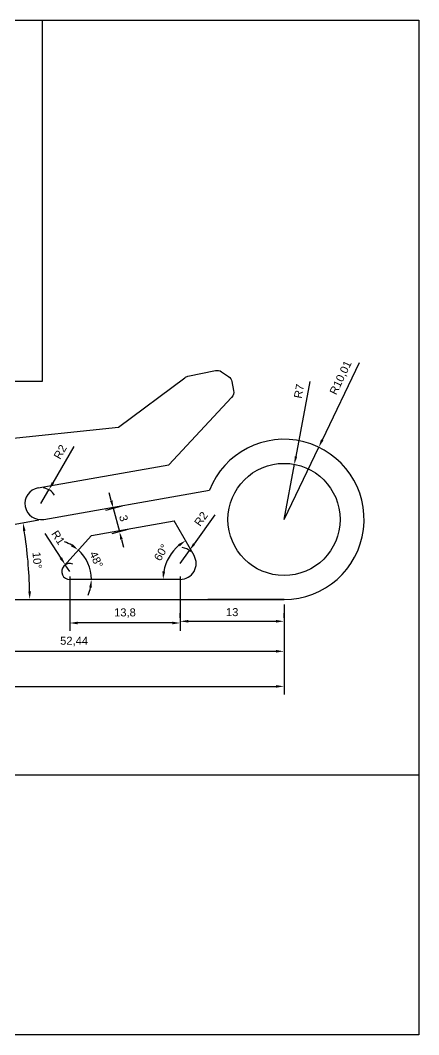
# Model space of a CAD drawing. Header units: millimetres. Extents: x 2155 to 2295, y 1443 to 1570.
# Drawn here: x 2245.4 to 2295.1, y 1443.3 to 1570 of the extents above; entities that cross this region are included whole.
import ezdxf

# ---------------------------------------------------------------- set-up
doc = ezdxf.new("R2010")
doc.units = ezdxf.units.MM
doc.layers.add('Dim', color=150, linetype='Continuous')
doc.styles.get("Standard").update_dxf_attribs({"font": 'arial.ttf'})
doc.dimstyles.new('ISO-25', dxfattribs={"dimtxt": 1, "dimasz": 1, "dimexe": 1, "dimexo": 0.625, "dimtad": 1, "dimtxsty": 'Standard', "dimcen": 1, "dimadec": 0, "dimazin": 0, "dimtfac": 1, "dimtmove": 0, "dimatfit": 3, "dimfxl": 1, "dimarcsym": 0})

# ---------------------------------------------------------------- blocks, each defined once
blk = doc.blocks.new('*D1')
at = {"layer": 'Defpoints', "color": 0, "transparency": 16777216}
for p in [(2279.6, 1514.54), (2278.3, 1507.65)]:
    blk.add_point(p, dxfattribs=at)
at = {"layer": 'Dim', "color": 0, "lineweight": -2, "transparency": 16777216}
for p, q in [((2281.54, 1524.87), (2279.78, 1515.52)), ((2278.3, 1507.65), (2279.6, 1514.54))]:
    blk.add_line(p, q, dxfattribs=at)
at = {"layer": 'Dim', "color": 0, "transparency": 16777216}
blk.add_solid([(2279.62, 1515.55), (2279.95, 1515.49), (2279.6, 1514.54)], dxfattribs=at)
at = {"layer": 'Dim', "color": 0, "transparency": 16777216, "insert": (2280.17, 1523.67), "char_height": 1, "attachment_point": 5, "rotation": 79.3446}
blk.add_mtext('R7', dxfattribs=at)
blk = doc.blocks.new('*D2')
at = {"layer": 'Defpoints', "color": 0, "transparency": 16777216}
for p in [(2282.64, 1516.67), (2278.3, 1507.65)]:
    blk.add_point(p, dxfattribs=at)
at = {"layer": 'Dim', "color": 0, "lineweight": -2, "transparency": 16777216}
for p, q in [((2287.71, 1527.23), (2283.07, 1517.57)), ((2278.3, 1507.65), (2282.64, 1516.67))]:
    blk.add_line(p, q, dxfattribs=at)
at = {"layer": 'Dim', "color": 0, "transparency": 16777216}
blk.add_solid([(2282.92, 1517.65), (2283.22, 1517.5), (2282.64, 1516.67)], dxfattribs=at)
at = {"layer": 'Dim', "color": 0, "transparency": 16777216, "insert": (2285.44, 1525.33), "char_height": 1, "attachment_point": 5, "rotation": 64.3325}
blk.add_mtext('R10,01', dxfattribs=at)
blk = doc.blocks.new('*D4')
at = {"layer": 'Defpoints', "color": 0, "transparency": 16777216}
for p in [(2248.93, 1511.36), (2247.94, 1509.62)]:
    blk.add_point(p, dxfattribs=at)
at = {"layer": 'Dim', "color": 0, "lineweight": -2, "transparency": 16777216}
for p, q in [((2252.03, 1516.77), (2249.43, 1512.23)), ((2247.94, 1509.62), (2248.93, 1511.36))]:
    blk.add_line(p, q, dxfattribs=at)
blk.add_arc((2247.94, 1509.62), 2, 31.5806, 82.1071, dxfattribs=at)
at = {"layer": 'Dim', "color": 0, "transparency": 16777216}
blk.add_solid([(2249.28, 1512.31), (2249.57, 1512.15), (2248.93, 1511.36)], dxfattribs=at)
at = {"layer": 'Dim', "color": 0, "transparency": 16777216, "insert": (2250.34, 1516.09), "char_height": 1, "attachment_point": 5, "rotation": 60.2093}
blk.add_mtext('R2', dxfattribs=at)
blk = doc.blocks.new('*D5')
at = {"layer": 'Defpoints', "color": 0, "transparency": 16777216}
for p in [(2266.49, 1503.78), (2265.33, 1502.15)]:
    blk.add_point(p, dxfattribs=at)
at = {"layer": 'Dim', "color": 0, "lineweight": -2, "transparency": 16777216}
for p, q in [((2269.68, 1508.22), (2267.08, 1504.59)), ((2265.33, 1502.15), (2266.49, 1503.78))]:
    blk.add_line(p, q, dxfattribs=at)
blk.add_arc((2265.33, 1502.15), 2, 47.8929, 83.0084, dxfattribs=at)
at = {"layer": 'Dim', "color": 0, "transparency": 16777216}
blk.add_solid([(2266.94, 1504.69), (2267.21, 1504.49), (2266.49, 1503.78)], dxfattribs=at)
at = {"layer": 'Dim', "color": 0, "transparency": 16777216, "insert": (2267.93, 1507.72), "char_height": 1, "attachment_point": 5, "rotation": 54.3798}
blk.add_mtext('R2', dxfattribs=at)
blk = doc.blocks.new('*D6')
at = {"layer": 'Defpoints', "color": 0, "transparency": 16777216}
for p in [(2250.98, 1501.98), (2251.53, 1501.15)]:
    blk.add_point(p, dxfattribs=at)
at = {"layer": 'Dim', "color": 0, "lineweight": -2, "transparency": 16777216}
for p, q in [((2248.41, 1505.89), (2250.43, 1502.82)), ((2251.53, 1501.15), (2250.98, 1501.98))]:
    blk.add_line(p, q, dxfattribs=at)
blk.add_arc((2251.53, 1501.15), 1, 66.0754, 138, dxfattribs=at)
at = {"layer": 'Dim', "color": 0, "transparency": 16777216}
blk.add_solid([(2250.57, 1502.91), (2250.29, 1502.73), (2250.98, 1501.98)], dxfattribs=at)
at = {"layer": 'Dim', "color": 0, "transparency": 16777216, "insert": (2250.09, 1505.39), "char_height": 1, "attachment_point": 5, "rotation": 303.3327}
blk.add_mtext('R1', dxfattribs=at)
blk = doc.blocks.new('*D16')
at = {"layer": 'Defpoints', "color": 0, "transparency": 16777216}
for p in [(2184.24, 1497.65), (2278.3, 1497.65), (2278.3, 1486.79)]:
    blk.add_point(p, dxfattribs=at)
at = {"layer": 'Dim', "color": 0, "lineweight": -2, "transparency": 16777216}
for p, q in [((2184.24, 1497.02), (2184.24, 1485.79)), ((2278.3, 1497.02), (2278.3, 1485.79)), ((2185.24, 1486.79), (2277.3, 1486.79))]:
    blk.add_line(p, q, dxfattribs=at)
at = {"layer": 'Dim', "color": 0, "transparency": 16777216}
for points in [[(2185.24, 1486.95), (2185.24, 1486.62), (2184.24, 1486.79)], [(2277.3, 1486.95), (2277.3, 1486.62), (2278.3, 1486.79)]]:
    blk.add_solid(points, dxfattribs=at)
at = {"layer": 'Dim', "color": 0, "transparency": 16777216, "insert": (2231.27, 1488.01), "char_height": 1, "attachment_point": 5}
blk.add_mtext('94,06', dxfattribs=at)
blk = doc.blocks.new('*D17')
at = {"layer": 'Defpoints', "color": 0, "transparency": 16777216}
for p in [(2268.98, 1511.3), (2248.28, 1507.65), (2246.44, 1500.84), (2178.23, 1497.65), (2278.3, 1497.65)]:
    blk.add_point(p, dxfattribs=at)
at = {"layer": 'Dim', "color": 0, "lineweight": -2, "transparency": 16777216}
blk.add_line((2247.67, 1507.54), (2244.71, 1507.02), dxfattribs=at)
blk.add_arc((2191.53, 1497.65), 55, 1.0417, 8.9583, dxfattribs=at)
at = {"layer": 'Dim', "color": 0, "transparency": 16777216}
for points in [[(2245.7, 1506.18), (2246.03, 1506.24), (2245.7, 1507.2)], [(2246.69, 1498.65), (2246.36, 1498.64), (2246.53, 1497.65)]]:
    blk.add_solid(points, dxfattribs=at)
at = {"layer": 'Dim', "color": 0, "transparency": 16777216, "insert": (2247.46, 1502.54), "char_height": 1, "attachment_point": 5, "rotation": 275}
blk.add_mtext('10°', dxfattribs=at)
blk = doc.blocks.new('*D19')
at = {"layer": 'Defpoints', "color": 0, "transparency": 16777216}
for p in [(2254.24, 1505.65), (2250.79, 1501.82), (2254.05, 1501.51), (2251.53, 1500.15), (2265.33, 1500.15)]:
    blk.add_point(p, dxfattribs=at)
at = {"layer": 'Dim', "color": 0, "lineweight": -2, "transparency": 16777216}
for start, end in [(59.5775, 71.1551), (0, 48), (336.8449, 348.4225)]:
    blk.add_arc((2249.28, 1500.15), 4.96, start, end, dxfattribs=at)
at = {"layer": 'Dim', "color": 0, "transparency": 16777216}
for points in [[(2251.89, 1504.56), (2251.69, 1504.29), (2252.6, 1503.83)], [(2253.97, 1499.17), (2254.3, 1499.14), (2254.24, 1500.15)]]:
    blk.add_solid(points, dxfattribs=at)
at = {"layer": 'Dim', "color": 0, "transparency": 16777216, "insert": (2254.85, 1502.63), "char_height": 1, "attachment_point": 5, "rotation": 294}
blk.add_mtext('48°', dxfattribs=at)
blk = doc.blocks.new('*D20')
at = {"layer": 'Defpoints', "color": 0, "transparency": 16777216}
for p in [(2264.56, 1507.47), (2264.5, 1503.75), (2267.06, 1503.15), (2251.53, 1500.15), (2265.33, 1500.15)]:
    blk.add_point(p, dxfattribs=at)
at = {"layer": 'Dim', "color": 0, "lineweight": -2, "transparency": 16777216}
blk.add_arc((2268.8, 1500.15), 5.61, 130.2356, 169.7644, dxfattribs=at)
at = {"layer": 'Dim', "color": 0, "transparency": 16777216}
for points in [[(2265.08, 1504.56), (2265.27, 1504.29), (2265.99, 1505)], [(2263.45, 1501.13), (2263.11, 1501.16), (2263.19, 1500.15)]]:
    blk.add_solid(points, dxfattribs=at)
at = {"layer": 'Dim', "color": 0, "transparency": 16777216, "insert": (2262.96, 1503.52), "char_height": 1, "attachment_point": 5, "rotation": 60}
blk.add_mtext('60°', dxfattribs=at)
blk = doc.blocks.new('*D22')
at = {"layer": 'Defpoints', "color": 0, "transparency": 16777216}
for p in [(2251.53, 1501.15), (2265.33, 1501.15), (2251.53, 1494.71)]:
    blk.add_point(p, dxfattribs=at)
at = {"layer": 'Dim', "color": 0, "lineweight": -2, "transparency": 16777216}
for p, q in [((2251.53, 1500.52), (2251.53, 1493.71)), ((2265.33, 1500.52), (2265.33, 1493.71)), ((2264.33, 1494.71), (2252.53, 1494.71))]:
    blk.add_line(p, q, dxfattribs=at)
at = {"layer": 'Dim', "color": 0, "transparency": 16777216}
for points in [[(2252.53, 1494.88), (2252.53, 1494.54), (2251.53, 1494.71)], [(2264.33, 1494.88), (2264.33, 1494.54), (2265.33, 1494.71)]]:
    blk.add_solid(points, dxfattribs=at)
at = {"layer": 'Dim', "color": 0, "transparency": 16777216, "insert": (2258.43, 1495.94), "char_height": 1, "attachment_point": 5}
blk.add_mtext('13,8', dxfattribs=at)
blk = doc.blocks.new('*D23')
at = {"layer": 'Defpoints', "color": 0, "transparency": 16777216}
for p in [(2258.63, 1509.48), (2257.74, 1506.13), (2259.4, 1506.56)]:
    blk.add_point(p, dxfattribs=at)
at = {"layer": 'Dim', "color": 0, "lineweight": -2, "transparency": 16777216}
for p, q in [((2256.72, 1510.01), (2256.47, 1510.97)), ((2258.03, 1509.32), (2256.01, 1508.78)), ((2256.98, 1509.04), (2257.74, 1506.13)), ((2258.8, 1506.4), (2256.78, 1505.87)), ((2258, 1505.16), (2258.25, 1504.19))]:
    blk.add_line(p, q, dxfattribs=at)
at = {"layer": 'Dim', "color": 0, "transparency": 16777216}
for points in [[(2256.88, 1510.05), (2256.56, 1509.96), (2256.98, 1509.04)], [(2258.16, 1505.2), (2257.84, 1505.12), (2257.74, 1506.13)]]:
    blk.add_solid(points, dxfattribs=at)
at = {"layer": 'Dim', "color": 0, "transparency": 16777216, "insert": (2258.26, 1507.8), "char_height": 1, "attachment_point": 5, "rotation": 284.7779}
blk.add_mtext('3', dxfattribs=at)
blk = doc.blocks.new('*D25')
at = {"layer": 'Defpoints', "color": 0, "transparency": 16777216}
for p in [(2225.87, 1497.65), (2278.3, 1497.65), (2278.3, 1491.17)]:
    blk.add_point(p, dxfattribs=at)
at = {"layer": 'Dim', "color": 0, "lineweight": -2, "transparency": 16777216}
for p, q in [((2225.87, 1497.02), (2225.87, 1490.17)), ((2278.3, 1497.02), (2278.3, 1490.17)), ((2226.87, 1491.17), (2277.3, 1491.17))]:
    blk.add_line(p, q, dxfattribs=at)
at = {"layer": 'Dim', "color": 0, "transparency": 16777216}
for points in [[(2226.87, 1491.34), (2226.87, 1491.01), (2225.87, 1491.17)], [(2277.3, 1491.34), (2277.3, 1491.01), (2278.3, 1491.17)]]:
    blk.add_solid(points, dxfattribs=at)
at = {"layer": 'Dim', "color": 0, "transparency": 16777216, "insert": (2252.08, 1492.4), "char_height": 1, "attachment_point": 5}
blk.add_mtext('52,44', dxfattribs=at)
blk = doc.blocks.new('*D26')
at = {"layer": 'Defpoints', "color": 0, "transparency": 16777216}
for p in [(2265.33, 1494.71), (2278.3, 1494.92), (2278.3, 1494.71)]:
    blk.add_point(p, dxfattribs=at)
at = {"layer": 'Dim', "color": 0, "lineweight": -2, "transparency": 16777216}
for p, q in [((2265.33, 1495.34), (2265.33, 1495.92)), ((2278.3, 1495.34), (2278.3, 1495.92)), ((2266.33, 1494.92), (2277.3, 1494.92))]:
    blk.add_line(p, q, dxfattribs=at)
at = {"layer": 'Dim', "color": 0, "transparency": 16777216}
for points in [[(2266.33, 1495.09), (2266.33, 1494.76), (2265.33, 1494.92)], [(2277.3, 1495.09), (2277.3, 1494.76), (2278.3, 1494.92)]]:
    blk.add_solid(points, dxfattribs=at)
at = {"layer": 'Dim', "color": 0, "transparency": 16777216, "insert": (2271.82, 1496.06), "char_height": 1, "attachment_point": 5}
blk.add_mtext('13', dxfattribs=at)

msp = doc.modelspace()

# ---------------------------------------------------------------- linework, layer by layer
for p, q in [((2224.135, 1515.658), (2257.628, 1519.178)), ((2247.589, 1511.594), (2263.909, 1514.472)), ((2248.284, 1507.652), (2268.984, 1511.302)), ((2254.241, 1505.654), (2264.565, 1507.475)), ((2267.062, 1503.149), (2264.565, 1507.475)), ((2250.786, 1501.817), (2254.241, 1505.654)), ((2265.329, 1500.147), (2251.53, 1500.147)), ((2178.235, 1497.646), (2278.302, 1497.646)), ((2278.302, 1497.646), (2268.795, 1497.646)), ((2154.839, 1475.718), (2295.127, 1475.718))]:
    msp.add_line(p, q)
for points in [[(2295.127, 1570.013), (2295.127, 1443.269), (2154.839, 1443.269), (2154.839, 1570.013)], [(2154.839, 1570.013), (2248.072, 1570.013), (2248.072, 1524.87), (2154.839, 1524.87)]]:
    msp.add_lwpolyline(points, close=True)
msp.add_lwpolyline([(2257.628, 1519.178), (2265.895, 1525.354, -0.1091171), (2266.289, 1525.531), (2269.724, 1526.252, -0.2012734), (2270.484, 1526.106), (2271.368, 1525.517, -0.2023444), (2271.797, 1524.868), (2272.005, 1523.75, -0.2381152), (2271.754, 1522.884), (2263.909, 1514.472)], format="xyb")
msp.add_circle((2278.302, 1507.652), 7.005)
for centre, radius, start, end in [((2278.302, 1507.652), 10.007, 270, 158.60765), ((2247.937, 1509.623), 2.001, 100, 280), ((2265.329, 1502.149), 2.001, 270, 30), ((2251.53, 1501.148), 1.001, 138, 270)]:
    msp.add_arc(centre, radius, start, end)

# ---------------------------------------------------------------- dimensions: what is measured, and where the dimension line sits
at = {"layer": 'Dim'}
for center, mpoint, picture, middle in [((2278.302, 1507.652), (2282.636, 1516.672), '*D2', (2286.542, 1524.799)), ((2278.302, 1507.652), (2279.597, 1514.536), '*D1', (2281.276, 1523.463)), ((2247.937, 1509.623), (2248.931, 1511.36), '*D4', (2251.319, 1515.531)), ((2265.329, 1502.149), (2266.495, 1503.775), '*D5', (2268.849, 1507.062))]:
    dim = msp.add_radius_dim(center=center, mpoint=mpoint, dimstyle='ISO-25', dxfattribs=at)
    dim.commit()
    dim.dimension.update_dxf_attribs({"geometry": picture, "text_midpoint": middle, "dimtype": 164})
for base, line1, line2, picture, middle in [((2246.441, 1500.844), ((2178.235, 1497.646), (2278.302, 1497.646)), ((2248.284, 1507.652), (2268.984, 1511.302)), '*D17', (2247.456, 1502.538)), ((2264.502, 1503.75), ((2265.329, 1500.147), (2251.53, 1500.147)), ((2267.062, 1503.149), (2264.565, 1507.475)), '*D20', (2262.958, 1503.518)), ((2254.048, 1501.514), ((2265.329, 1500.147), (2251.53, 1500.147)), ((2250.786, 1501.817), (2254.241, 1505.654)), '*D19', (2254.848, 1502.625))]:
    dim = msp.add_angular_dim_2l(base=base, line1=line1, line2=line2, dimstyle='ISO-25', dxfattribs=at)
    dim.commit()
    dim.dimension.update_dxf_attribs({"geometry": picture, "text_midpoint": middle})
dim = msp.add_linear_dim(base=(2257.745, 1506.127), p1=(2258.634, 1509.477), p2=(2259.403, 1506.564), angle=284.77785, text='3', dimstyle='ISO-25', override={"dimtmove": 2}, dxfattribs=at)
dim.commit()
dim.dimension.update_dxf_attribs({"geometry": '*D23', "text_midpoint": (2258.258, 1507.8), "dimtype": 161})
dim = msp.add_radius_dim(center=(2251.53, 1501.148), mpoint=(2250.98, 1501.984), dimstyle='ISO-25', dxfattribs=at)
dim.commit()
dim.dimension.update_dxf_attribs({"geometry": '*D6', "text_midpoint": (2250.089, 1505.389)})
dim = msp.add_linear_dim(base=(2251.53, 1494.71), p1=(2265.329, 1501.148), p2=(2251.53, 1501.148), dimstyle='ISO-25', dxfattribs=at)
dim.commit()
dim.dimension.update_dxf_attribs({"geometry": '*D22', "text_midpoint": (2258.429, 1495.936)})
for base, p1, p2, picture, middle in [((2278.302, 1486.786), (2184.239, 1497.646), (2278.302, 1497.646), '*D16', (2231.27, 1486.786)), ((2278.3017, 1491.1743), (2225.8666, 1497.6456), (2278.3017, 1497.6456), '*D25', (2252.0841, 1491.1743))]:
    dim = msp.add_linear_dim(base=base, p1=p1, p2=p2, dimstyle='ISO-25', dxfattribs=at)
    dim.commit()
    dim.dimension.update_dxf_attribs({"geometry": picture, "text_midpoint": middle, "dimtype": 160})
dim = msp.add_linear_dim(base=(2278.302, 1494.924), p1=(2265.329, 1494.71), p2=(2278.302, 1494.71), text='13', dimstyle='ISO-25', dxfattribs=at)
dim.commit()
dim.dimension.update_dxf_attribs({"geometry": '*D26', "text_midpoint": (2271.815, 1496.06)})

doc.saveas('drawing.dxf')
